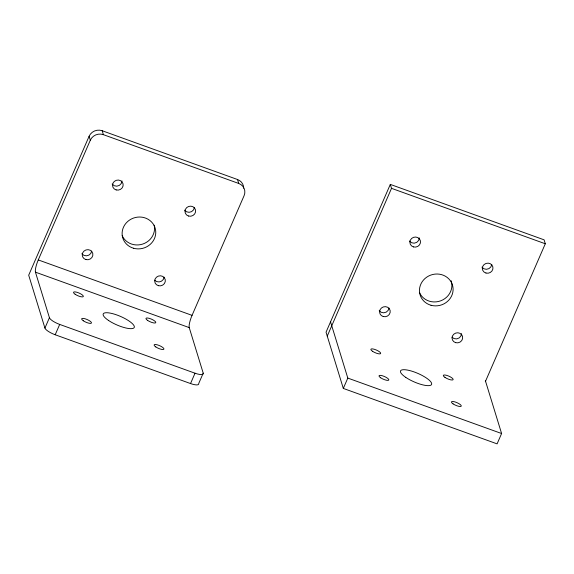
<?xml version="1.0" encoding="UTF-8"?>
<svg xmlns="http://www.w3.org/2000/svg" width="574" height="574" viewBox="0 0 574 574"><rect width="100%" height="100%" fill="white"/><g stroke="black" fill="none" stroke-linecap="round" stroke-linejoin="round"><path stroke-width="0.86" d="M89.106 136.275L28.7 275.197L44.93 328.063A10.052 2.755 23.5 0 0 55.197 334.764L190.532 383.554A10.052 2.755 23.5 0 0 198.719 383.504L203.218 373.157L189.233 327.603A10.052 2.21 -70.2 0 1 192.053 315.356L244.101 195.648A10.052 9.414 -17.1 0 0 238.727 183.458L237.521 179.518L102.186 130.736A10.052 9.414 -17.1 0 0 89.106 136.275L90.312 140.214L38.264 259.922A10.052 2.21 -70.2 0 0 35.444 272.162L49.429 317.723A10.052 2.755 23.5 0 0 59.696 324.425L195.024 373.208A10.052 2.755 23.5 0 0 203.218 373.157M44.93 328.063L49.429 317.723M55.197 334.764L59.696 324.425M190.532 383.554L195.024 373.208M485.324 381.71L545.3 243.771L544.095 239.832L390.306 184.398L326.046 332.188L343.309 388.426L497.098 443.867L501.597 433.521L485.374 380.684M327.252 336.12L391.511 188.337L390.306 184.398M343.309 388.426L347.808 378.087L330.545 321.842M391.511 188.337L545.3 243.771M90.312 140.214A10.052 9.414 -17.1 0 1 103.399 134.675L238.727 183.458M38.264 259.922L192.053 315.356M347.808 378.087L501.597 433.521M35.444 272.162L189.233 327.603M102.186 130.736L103.399 134.675M419.314 237.887A5.36 5.022 -17.1 0 1 409.492 241.03M389.014 308.023A5.36 5.022 -17.1 0 1 379.22 310.656M461.489 333.63A5.36 5.022 -17.1 0 1 451.975 337.16M491.746 264.514A5.36 5.022 -17.1 0 1 481.952 267.147M451.15 280.743A16.926 15.85 -17.1 0 1 440.753 300.805A16.926 15.85 -17.1 0 1 419.494 292.604M121.968 180.896A5.36 5.022 -17.1 0 1 112.152 184.039M91.675 251.032A5.36 5.022 -17.1 0 1 81.874 253.665M164.128 277.149A5.36 5.022 -17.1 0 1 154.628 280.169M194.399 207.523A5.36 5.022 -17.1 0 1 184.606 210.156M154.198 225.18A16.926 15.85 -17.1 0 1 142.668 244.079A16.926 15.85 -17.1 0 1 122.154 235.62M237.521 179.518A10.052 9.414 -17.1 0 1 243.663 188.215M372.512 351.274A5.36 1.471 23.5 0 0 380.634 353.606A5.36 1.471 23.5 0 0 374.183 349.236A5.36 1.471 23.5 0 0 372.512 351.274M380.648 377.771A5.36 1.471 23.5 0 0 388.77 380.11A5.36 1.471 23.5 0 0 382.32 375.733A5.36 1.471 23.5 0 0 380.648 377.771M453.101 403.888A5.36 1.471 23.5 0 0 461.223 406.227A5.36 1.471 23.5 0 0 454.773 401.85A5.36 1.471 23.5 0 0 453.101 403.888M444.965 377.391A5.36 1.471 23.5 0 0 453.087 379.73A5.36 1.471 23.5 0 0 446.637 375.353A5.36 1.471 23.5 0 0 444.965 377.391M405.761 377.369A16.926 4.635 23.5 0 0 431.397 384.738A16.926 4.635 23.5 0 0 411.049 370.933A16.926 4.635 23.5 0 0 405.761 377.369M413.524 246.928A5.36 5.022 -17.1 0 0 420.405 240.858A5.36 5.022 -17.1 0 0 411.63 238.44A5.36 5.022 -17.1 0 0 413.524 246.928M383.245 316.554A5.36 5.022 -17.1 0 0 390.133 310.484A5.36 5.022 -17.1 0 0 381.351 308.066A5.36 5.022 -17.1 0 0 383.245 316.554M455.706 342.678A5.36 5.022 -17.1 0 0 462.587 336.601A5.36 5.022 -17.1 0 0 453.812 334.183A5.36 5.022 -17.1 0 0 455.706 342.678M485.977 273.045A5.36 5.022 -17.1 0 0 492.865 266.975A5.36 5.022 -17.1 0 0 484.083 264.557A5.36 5.022 -17.1 0 0 485.977 273.045M431.031 305.268A16.926 15.85 -17.1 0 0 452.75 286.103A16.926 15.85 -17.1 0 0 425.047 278.469A16.926 15.85 -17.1 0 0 431.031 305.268M75.165 294.283A5.36 1.471 23.5 0 0 83.287 296.622A5.36 1.471 23.5 0 0 76.837 292.245A5.36 1.471 23.5 0 0 75.165 294.283M83.302 320.78A5.36 1.471 23.5 0 0 91.424 323.119A5.36 1.471 23.5 0 0 84.974 318.742A5.36 1.471 23.5 0 0 83.302 320.78M155.755 346.904A5.36 1.471 23.5 0 0 163.877 349.236A5.36 1.471 23.5 0 0 157.427 344.866A5.36 1.471 23.5 0 0 155.755 346.904M147.618 320.407A5.36 1.471 23.5 0 0 155.741 322.739A5.36 1.471 23.5 0 0 149.297 318.362A5.36 1.471 23.5 0 0 147.618 320.407M108.421 320.378A16.926 4.635 23.5 0 0 134.058 327.754A16.926 4.635 23.5 0 0 113.702 313.949A16.926 4.635 23.5 0 0 108.421 320.378M116.178 189.937A5.36 5.022 -17.1 0 0 123.066 183.867A5.36 5.022 -17.1 0 0 114.283 181.449A5.36 5.022 -17.1 0 0 116.178 189.937M85.906 259.57A5.36 5.022 -17.1 0 0 92.787 253.493A5.36 5.022 -17.1 0 0 84.012 251.075A5.36 5.022 -17.1 0 0 85.906 259.57M158.359 285.687A5.36 5.022 -17.1 0 0 165.24 279.617A5.36 5.022 -17.1 0 0 156.465 277.199A5.36 5.022 -17.1 0 0 158.359 285.687M188.638 216.061A5.36 5.022 -17.1 0 0 195.519 209.984A5.36 5.022 -17.1 0 0 186.744 207.566A5.36 5.022 -17.1 0 0 188.638 216.061M133.685 248.277A16.926 15.85 -17.1 0 0 155.411 229.112A16.926 15.85 -17.1 0 0 127.701 221.485A16.926 15.85 -17.1 0 0 133.685 248.277"/></g></svg>
